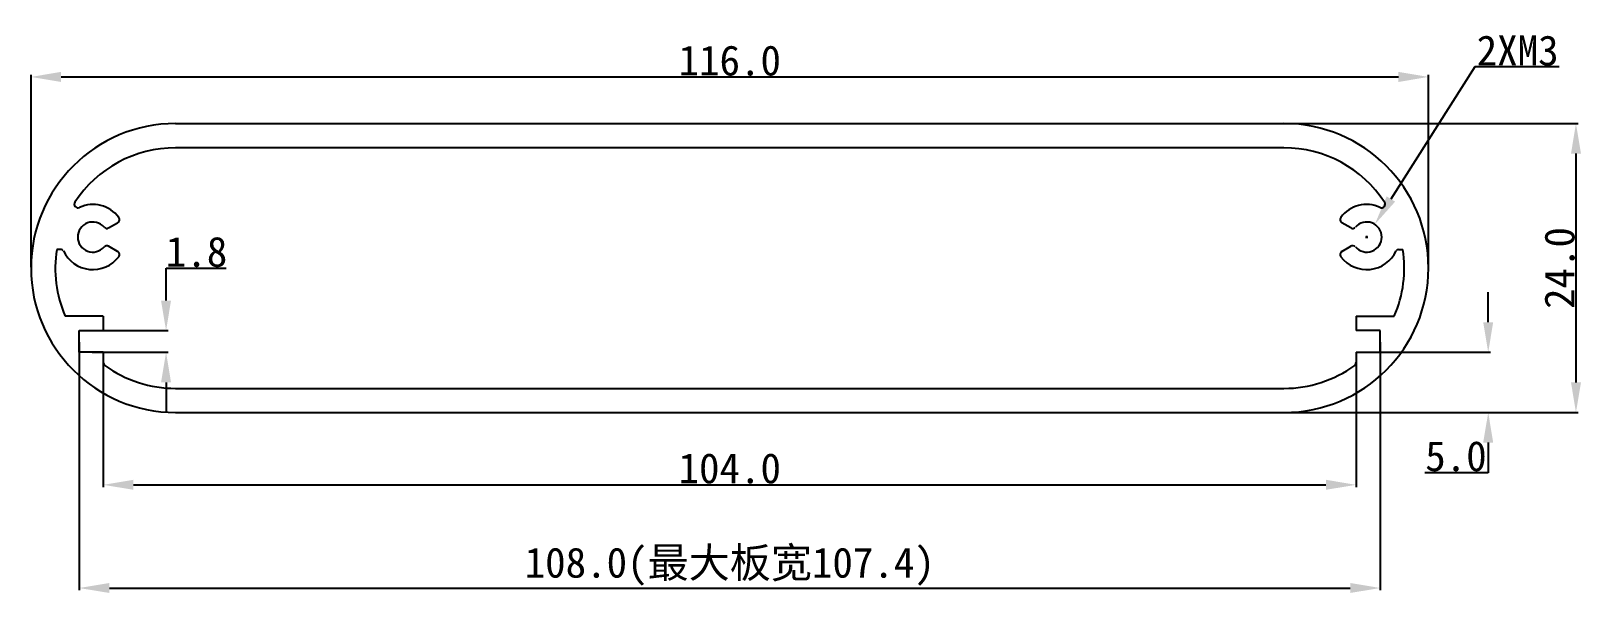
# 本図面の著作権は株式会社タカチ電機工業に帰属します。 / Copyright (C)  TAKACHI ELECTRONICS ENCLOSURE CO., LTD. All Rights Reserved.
# Model space of a CAD drawing. Header units: inches. Extents: x -141 to -12, y -4 to 43.
import ezdxf

# ---------------------------------------------------------------- set-up
doc = ezdxf.new("R2010")
doc.units = ezdxf.units.IN
doc.header["$MEASUREMENT"] = 0
doc.layers.get('Defpoints').update_dxf_attribs({"lineweight": 25})
doc.layers.add('1', color=30, linetype='Continuous')
doc.styles.get("Standard").update_dxf_attribs({"font": 'simhei.ttf'})
doc.dimstyles.get("Standard").update_dxf_attribs({"dimtxt": 2.5, "dimasz": 2.5, "dimexe": 0.18, "dimexo": 0.0625, "dimgap": 0.09, "dimtad": 1, "dimtoh": 1, "dimdec": 1, "dimzin": 0, "dimdsep": 46, "dimtxsty": 'Standard', "dimcen": 0.09, "dimadec": 0, "dimazin": 0, "dimtfac": 1, "dimtdec": 1, "dimtofl": 0, "dimtmove": 0, "dimatfit": 3, "dimfxl": 1, "dimtolj": 1, "dimtzin": 0, "dimarcsym": 0})

# ---------------------------------------------------------------- blocks, each defined once
blk = doc.blocks.new('*D40')
at = {"color": 0, "lineweight": -2}
for p, q in [((-20.78, 40.17), (-27.76, 29.19)), ((-13.79, 40.17), (-20.78, 40.17)), ((-29.86, 26.03), (-29.68, 26.03)), ((-29.77, 25.94), (-29.77, 26.12))]:
    blk.add_line(p, q, dxfattribs=at)
at = {"color": 0}
blk.add_solid([(-28.11, 29.41), (-27.41, 28.97), (-29.1, 27.08)], dxfattribs=at)
at = {"layer": 'Defpoints', "color": 0}
for p in [(-29.1, 27.08), (-30.44, 24.97)]:
    blk.add_point(p, dxfattribs=at)
at = {"color": 0, "insert": (-17.24, 41.51), "char_height": 2.5, "attachment_point": 5}
blk.add_mtext('\\A1;{\\f@SimHei|b0|i0|c134|p49;2XM3}', dxfattribs=at)
blk = doc.blocks.new('*D44')
at = {"color": 0, "lineweight": -2}
for p, q in [((-19.68, 18.96), (-19.68, 21.46)), ((-29.6, 16.46), (-19.5, 16.46)), ((-39.81, 11.46), (-19.5, 11.46)), ((-19.68, 8.96), (-19.68, 6.46)), ((-19.68, 6.46), (-24.94, 6.46))]:
    blk.add_line(p, q, dxfattribs=at)
at = {"color": 0}
for points in [[(-20.1, 18.96), (-19.27, 18.96), (-19.68, 16.46)], [(-20.1, 8.96), (-19.27, 8.96), (-19.68, 11.46)]]:
    blk.add_solid(points, dxfattribs=at)
at = {"layer": 'Defpoints', "color": 0}
for p in [(-29.66, 16.46), (-39.87, 11.46), (-19.68, 11.46)]:
    blk.add_point(p, dxfattribs=at)
at = {"color": 0, "insert": (-22.36, 7.82), "char_height": 2.5, "attachment_point": 5}
blk.add_mtext('\\A1;5.0', dxfattribs=at)
blk = doc.blocks.new('*D45')
at = {"color": 0, "lineweight": -2}
for p, q in [((-42.47, 35.46), (-12.22, 35.46)), ((-12.4, 32.96), (-12.4, 13.96)), ((-42.47, 11.46), (-12.22, 11.46))]:
    blk.add_line(p, q, dxfattribs=at)
at = {"color": 0}
for points in [[(-12.81, 32.96), (-11.98, 32.96), (-12.4, 35.46)], [(-12.81, 13.96), (-11.98, 13.96), (-12.4, 11.46)]]:
    blk.add_solid(points, dxfattribs=at)
at = {"layer": 'Defpoints', "color": 0}
for p in [(-42.53, 35.46), (-42.53, 11.46), (-12.4, 11.46)]:
    blk.add_point(p, dxfattribs=at)
at = {"color": 0, "insert": (-13.75, 23.46), "char_height": 2.5, "attachment_point": 5, "rotation": 90}
blk.add_mtext('\\A1;24.0', dxfattribs=at)
blk = doc.blocks.new('*D47')
at = {"color": 0, "lineweight": -2}
for p, q in [((-129.43, 20.76), (-129.43, 23.45)), ((-129.43, 23.45), (-124.45, 23.45)), ((-135.56, 18.26), (-129.25, 18.26)), ((-135.56, 16.46), (-129.25, 16.46)), ((-129.43, 13.96), (-129.43, 11.46))]:
    blk.add_line(p, q, dxfattribs=at)
at = {"color": 0}
for points in [[(-129.85, 20.76), (-129.02, 20.76), (-129.43, 18.26)], [(-129.85, 13.96), (-129.02, 13.96), (-129.43, 16.46)]]:
    blk.add_solid(points, dxfattribs=at)
at = {"layer": 'Defpoints', "color": 0}
for p in [(-135.62, 18.26), (-135.62, 16.46), (-129.43, 16.46)]:
    blk.add_point(p, dxfattribs=at)
at = {"color": 0, "insert": (-126.9, 24.79), "char_height": 2.5, "attachment_point": 5}
blk.add_mtext('\\A1;1.8', dxfattribs=at)
blk = doc.blocks.new('*D48')
at = {"layer": '1', "color": 0, "lineweight": -2}
for p, q in [((-136.64, 17.3), (-136.64, -3.3)), ((-28.64, 17.3), (-28.64, -3.3)), ((-134.14, -3.12), (-31.14, -3.12))]:
    blk.add_line(p, q, dxfattribs=at)
at = {"layer": '1', "color": 0}
for points in [[(-134.14, -2.7), (-134.14, -3.53), (-136.64, -3.12)], [(-31.14, -2.7), (-31.14, -3.53), (-28.64, -3.12)]]:
    blk.add_solid(points, dxfattribs=at)
at = {"layer": 'Defpoints', "color": 0}
for p in [(-136.64, 17.36), (-28.64, 17.36), (-28.64, -3.12)]:
    blk.add_point(p, dxfattribs=at)
at = {"layer": '1', "color": 0, "insert": (-82.64, -1.34), "char_height": 2.5, "attachment_point": 5}
blk.add_mtext('\\A1;108.0(最大板宽107.4)', dxfattribs=at)
blk = doc.blocks.new('*D49')
at = {"color": 0, "lineweight": -2}
for p, q in [((-134.64, 15.98), (-134.64, 5.27)), ((-30.65, 15.98), (-30.65, 5.27)), ((-132.14, 5.45), (-33.15, 5.45))]:
    blk.add_line(p, q, dxfattribs=at)
at = {"color": 0}
for points in [[(-132.14, 5.87), (-132.14, 5.04), (-134.64, 5.45)], [(-33.15, 5.87), (-33.15, 5.04), (-30.65, 5.45)]]:
    blk.add_solid(points, dxfattribs=at)
at = {"layer": 'Defpoints', "color": 0}
for p in [(-134.64, 16.04), (-30.65, 16.04), (-30.65, 5.45)]:
    blk.add_point(p, dxfattribs=at)
at = {"color": 0, "insert": (-82.64, 6.81), "char_height": 2.5, "attachment_point": 5}
blk.add_mtext('\\A1;104.0', dxfattribs=at)
blk = doc.blocks.new('*D50')
at = {"color": 0, "lineweight": -2}
for p, q in [((-140.64, 23.53), (-140.64, 39.51)), ((-138.14, 39.33), (-27.14, 39.33)), ((-24.64, 23.53), (-24.64, 39.51))]:
    blk.add_line(p, q, dxfattribs=at)
at = {"color": 0}
for points in [[(-138.14, 39.75), (-138.14, 38.91), (-140.64, 39.33)], [(-27.14, 39.75), (-27.14, 38.91), (-24.64, 39.33)]]:
    blk.add_solid(points, dxfattribs=at)
at = {"layer": 'Defpoints', "color": 0}
for p in [(-24.64, 39.33), (-140.64, 23.46), (-24.64, 23.46)]:
    blk.add_point(p, dxfattribs=at)
at = {"color": 0, "insert": (-82.64, 40.68), "char_height": 2.5, "attachment_point": 5}
blk.add_mtext('\\A1;116.0', dxfattribs=at)

msp = doc.modelspace()

# ---------------------------------------------------------------- linework, layer by layer
for p, q in [((-128.64, 35.46), (-36.64, 35.46)), ((-36.64, 33.44), (-128.64, 33.44)), ((-134.2, 26.79), (-133.45, 27.22)), ((-31.09, 26.79), (-31.83, 27.22)), ((-138.15, 25.01), (-138.51, 25.01)), ((-133.45, 24.84), (-134.2, 25.27)), ((-31.83, 24.84), (-31.09, 25.27)), ((-27.14, 25.01), (-26.78, 25.01)), ((-134.64, 19.46), (-137.8, 19.46)), ((-134.64, 19.46), (-134.64, 18.26)), ((-30.65, 19.46), (-27.49, 19.46)), ((-30.65, 19.46), (-30.65, 18.26)), ((-136.64, 16.46), (-136.64, 18.26)), ((-136.64, 18.26), (-134.64, 18.26)), ((-28.64, 18.26), (-30.65, 18.26)), ((-28.64, 16.46), (-28.64, 18.26)), ((-134.64, 16.46), (-136.64, 16.46)), ((-134.64, 16.46), (-134.64, 15.62)), ((-30.65, 16.46), (-28.64, 16.46)), ((-30.65, 16.46), (-30.65, 15.62)), ((-128.64, 13.46), (-36.64, 13.46)), ((-128.64, 11.46), (-36.64, 11.46))]:
    msp.add_line(p, q)
for centre, radius, start, end in [((-128.64, 23.46), 12, 90, 270), ((-36.64, 23.46), 12, 270, 90), ((-128.64, 23.45), 9.99, 90, 146.7763), ((-36.64, 23.45), 9.99, 33.2237, 90), ((-136.75, 28.76), 0.3, 146.7763, 294.2721), ((-135.51, 26.03), 2.7, 37.1808, 114.2721), ((-29.77, 26.03), 2.7, 65.7279, 142.8192), ((-28.54, 28.76), 0.3, 245.7279, 33.2237), ((-135.51, 26.03), 1.25, 41.1599, 318.8401), ((-133.6, 27.48), 0.3, 300, 37.1808), ((-31.68, 27.48), 0.3, 142.8192, 240), ((-29.77, 26.03), 1.25, 221.1599, 138.8401), ((-134.35, 27.05), 0.3, 221.1599, 300), ((-30.94, 27.05), 0.3, 240, 318.8401), ((-128.64, 23.45), 9.99, 171.0571, 203.5363), ((-138.15, 24.81), 0.2, 24.9001, 90), ((-135.51, 26.03), 2.7, 204.9001, 322.8192), ((-134.35, 25.01), 0.3, 60, 138.8401), ((-133.6, 24.58), 0.3, 322.8192, 60), ((-31.68, 24.58), 0.3, 120, 217.1808), ((-29.77, 26.03), 2.7, 217.1808, 335.0999), ((-30.94, 25.01), 0.3, 41.1599, 120), ((-36.64, 23.45), 9.99, 336.4637, 8.9429), ((-27.14, 24.81), 0.2, 90, 155.0999), ((-134.34, 15.62), 0.3, 180, 233.9807), ((-30.95, 15.62), 0.3, 306.0193, 0), ((-128.64, 23.45), 9.99, 233.9807, 270), ((-36.64, 23.45), 9.99, 270, 306.0193)]:
    msp.add_arc(centre, radius, start, end)

# ---------------------------------------------------------------- dimensions: what is measured, and where the dimension line sits
dim = msp.add_diameter_dim_2p(p1=(-30.44, 24.97), p2=(-29.1, 27.08), text='{\\f@SimHei|b0|i0|c134|p49;2XM3}', dimstyle='Standard')
dim.commit()
dim.dimension.update_dxf_attribs({"geometry": '*D40', "text_midpoint": (-17.24, 40.17), "dimtype": 163})
dim = msp.add_linear_dim(base=(-24.64, 39.33), p1=(-140.64, 23.46), p2=(-24.64, 23.46), dimstyle='Standard')
dim.commit()
dim.dimension.update_dxf_attribs({"geometry": '*D50', "text_midpoint": (-82.64, 39.33), "dimtype": 160})
dim = msp.add_linear_dim(base=(-12.4, 11.46), p1=(-42.53, 35.46), p2=(-42.53, 11.46), angle=90, dimstyle='Standard')
dim.commit()
dim.dimension.update_dxf_attribs({"geometry": '*D45', "text_midpoint": (-13.75, 23.46)})
for base, p1, p2, picture, middle in [((-129.43, 16.46), (-135.62, 18.26), (-135.62, 16.46), '*D47', (-126.9, 23.45)), ((-19.68, 11.46), (-29.66, 16.46), (-39.87, 11.46), '*D44', (-22.36, 6.46))]:
    dim = msp.add_linear_dim(base=base, p1=p1, p2=p2, angle=90, dimstyle='Standard')
    dim.commit()
    dim.dimension.update_dxf_attribs({"geometry": picture, "text_midpoint": middle, "dimtype": 160})
dim = msp.add_linear_dim(base=(-30.65, 5.45), p1=(-134.64, 16.04), p2=(-30.65, 16.04), dimstyle='Standard')
dim.commit()
dim.dimension.update_dxf_attribs({"geometry": '*D49', "text_midpoint": (-82.64, 6.81)})
at = {"layer": '1'}
dim = msp.add_linear_dim(base=(-28.64, -3.12), p1=(-136.64, 17.36), p2=(-28.64, 17.36), text='<>(最大板宽107.4)', dimstyle='Standard', dxfattribs=at)
dim.commit()
dim.dimension.update_dxf_attribs({"geometry": '*D48', "text_midpoint": (-82.64, -1.34)})

doc.saveas('drawing.dxf')
